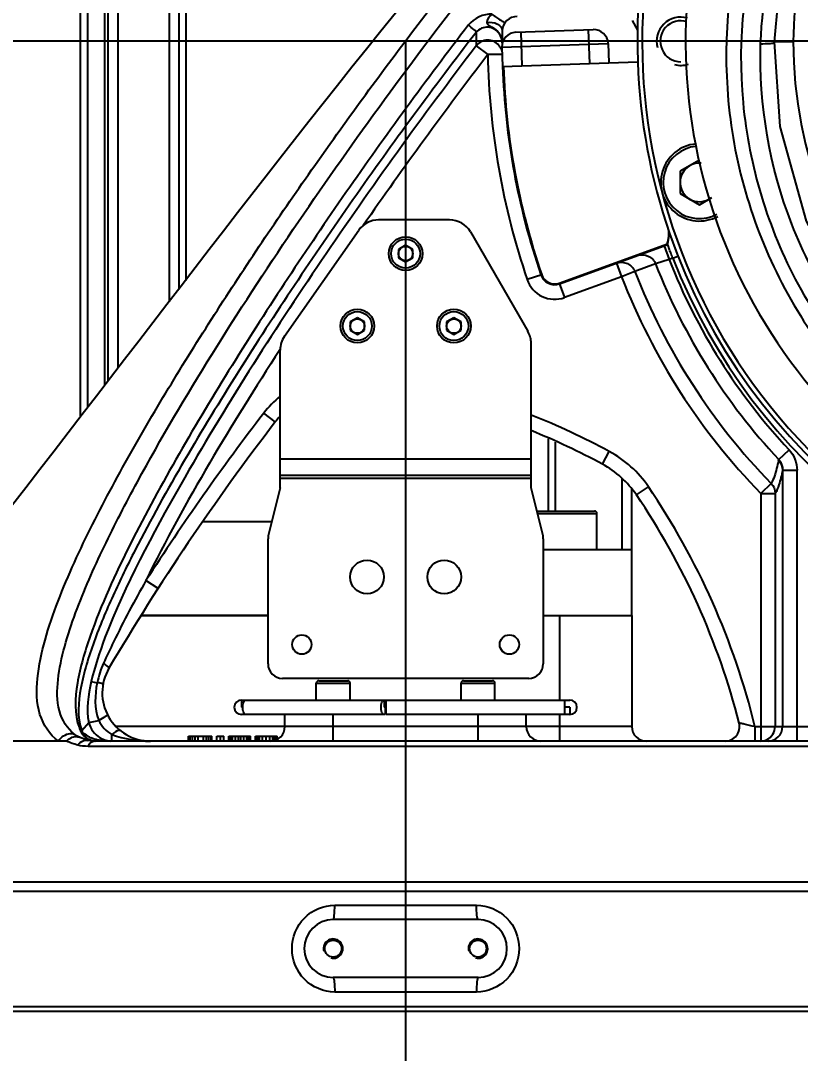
# Model space of a CAD drawing. Header units: millimetres. Extents: x 7426 to 8737, y 124 to 421.
# Drawn here: x 8491.97 to 8497.35, y 331.86 to 338.99 of the extents above; entities that cross this region are included whole.
import ezdxf

# ---------------------------------------------------------------- set-up
doc = ezdxf.new("R2010")
doc.units = ezdxf.units.MM
doc.linetypes.add('CENTER', pattern=[0.6, 0.375, -0.075, 0.075, -0.075])
for name, color, linetype in [('中心线', 7, 'Continuous'), ('外形图', 7, 'Continuous'), ('尺寸标注', 7, 'Continuous')]:
    doc.layers.add(name, color=color, linetype=linetype)
doc.styles.add('微软雅黑', font='msyh.ttc')
doc.dimstyles.new('尺寸标注_1_30比例', dxfattribs={"dimtxt": 2.1, "dimasz": 1.7, "dimexe": 0.5, "dimexo": 0.4, "dimgap": 0.5, "dimtad": 1, "dimdec": 1, "dimlfac": 30, "dimdsep": 46, "dimtxsty": '微软雅黑', "dimcen": 0.09, "dimadec": 0, "dimazin": 0, "dimtp": 0.01, "dimtm": 0.01, "dimtfac": 1, "dimtdec": 1, "dimtofl": 0, "dimtmove": 0, "dimatfit": 3, "dimfxl": 1, "dimtolj": 1, "dimarcsym": 0})

# ---------------------------------------------------------------- blocks, each defined once
blk = doc.blocks.new('*D1302')
at = {"layer": 'Defpoints', "color": 0}
for p in [(8500.291, 366.8456), (8435.7561, 338.8456), (8500.9407, 338.8456)]:
    blk.add_point(p, dxfattribs=at)
at = {"layer": '尺寸标注', "color": 0, "linetype": 'Continuous', "lineweight": -2}
for p, q in [((8499.891, 366.8456), (8435.2561, 366.8456)), ((8435.7561, 365.1456), (8435.7561, 340.5456)), ((8500.5407, 338.8456), (8435.2561, 338.8456))]:
    blk.add_line(p, q, dxfattribs=at)
at = {"layer": '尺寸标注', "color": 0}
for points in [[(8436.0394, 365.1456), (8435.4728, 365.1456), (8435.7561, 366.8456)], [(8435.4728, 340.5456), (8436.0394, 340.5456), (8435.7561, 338.8456)]]:
    blk.add_solid(points, dxfattribs=at)
at = {"layer": '尺寸标注', "color": 0, "insert": (8433.0856, 352.8456), "char_height": 2.1, "attachment_point": 2, "rotation": 90, "style": '微软雅黑'}
blk.add_mtext('\\A1;\\A1;840', dxfattribs=at)
blk = doc.blocks.new('*D1303')
at = {"layer": 'Defpoints', "color": 0}
for p in [(8435.7561, 338.8456), (8500.291, 338.8456), (8489.7818, 322.1789)]:
    blk.add_point(p, dxfattribs=at)
at = {"layer": '尺寸标注', "color": 0, "linetype": 'Continuous', "lineweight": -2}
for p, q in [((8499.891, 338.8456), (8435.2561, 338.8456)), ((8435.7561, 323.8789), (8435.7561, 337.1456)), ((8489.3818, 322.1789), (8435.2561, 322.1789))]:
    blk.add_line(p, q, dxfattribs=at)
at = {"layer": '尺寸标注', "color": 0}
for points in [[(8436.0394, 337.1456), (8435.4728, 337.1456), (8435.7561, 338.8456)], [(8435.4728, 323.8789), (8436.0394, 323.8789), (8435.7561, 322.1789)]]:
    blk.add_solid(points, dxfattribs=at)
at = {"layer": '尺寸标注', "color": 0, "insert": (8433.0843, 330.5122), "char_height": 2.1, "attachment_point": 2, "rotation": 90, "style": '微软雅黑'}
blk.add_mtext('\\A1;\\A1;500', dxfattribs=at)
blk = doc.blocks.new('*D1304')
at = {"layer": 'Defpoints', "color": 0}
for p in [(8500.291, 339.5177), (8494.6243, 322.9985), (8500.291, 311.0744)]:
    blk.add_point(p, dxfattribs=at)
at = {"layer": '外形图', "color": 0, "linetype": 'Continuous', "lineweight": -2}
for p, q in [((8500.291, 339.1177), (8500.291, 310.5744)), ((8494.6243, 322.5985), (8494.6243, 310.5744)), ((8496.3243, 311.0744), (8498.591, 311.0744))]:
    blk.add_line(p, q, dxfattribs=at)
at = {"layer": '外形图', "color": 0}
for points in [[(8496.3243, 311.3577), (8496.3243, 310.791), (8494.6243, 311.0744)], [(8498.591, 310.791), (8498.591, 311.3577), (8500.291, 311.0744)]]:
    blk.add_solid(points, dxfattribs=at)
at = {"layer": '外形图', "color": 0, "insert": (8497.4577, 313.7557), "char_height": 2.1, "attachment_point": 2, "style": '微软雅黑'}
blk.add_mtext('\\A1;\\A1;170', dxfattribs=at)
blk = doc.blocks.new('*D1309')
at = {"layer": 'Defpoints', "color": 0}
for p in [(8554.0577, 338.8456), (8494.6243, 318.1913), (8554.0577, 277.8046)]:
    blk.add_point(p, dxfattribs=at)
at = {"layer": '尺寸标注', "color": 0, "lineweight": -2}
for p, q in [((8554.0577, 338.4456), (8554.0577, 277.3046)), ((8494.6243, 317.7913), (8494.6243, 277.3046)), ((8496.3243, 277.8046), (8552.3577, 277.8046))]:
    blk.add_line(p, q, dxfattribs=at)
at = {"layer": '尺寸标注', "color": 0}
for points in [[(8496.3243, 278.088), (8496.3243, 277.5213), (8494.6243, 277.8046)], [(8552.3577, 277.5213), (8552.3577, 278.088), (8554.0577, 277.8046)]]:
    blk.add_solid(points, dxfattribs=at)
at = {"layer": '尺寸标注', "color": 0, "insert": (8524.341, 279.3953), "char_height": 2.1, "attachment_point": 5, "style": '微软雅黑'}
blk.add_mtext('\\A1;\\A1;1783', dxfattribs=at)
blk = doc.blocks.new('*D1312')
at = {"layer": 'Defpoints', "color": 0}
for p in [(8446.9497, 343.7077), (8494.6243, 305.4536), (8446.9497, 277.8046)]:
    blk.add_point(p, dxfattribs=at)
at = {"layer": '尺寸标注', "color": 0, "lineweight": -2}
for p, q in [((8446.9497, 343.3077), (8446.9497, 277.3046)), ((8494.6243, 305.0536), (8494.6243, 277.3046)), ((8492.9243, 277.8046), (8448.6497, 277.8046))]:
    blk.add_line(p, q, dxfattribs=at)
at = {"layer": '尺寸标注', "color": 0}
for points in [[(8448.6497, 278.088), (8448.6497, 277.5213), (8446.9497, 277.8046)], [(8492.9243, 277.5213), (8492.9243, 278.088), (8494.6243, 277.8046)]]:
    blk.add_solid(points, dxfattribs=at)
at = {"layer": '尺寸标注', "color": 0, "insert": (8470.787, 279.3953), "char_height": 2.1, "attachment_point": 5, "style": '微软雅黑'}
blk.add_mtext('\\A1;\\A1;1430', dxfattribs=at)

msp = doc.modelspace()

# ---------------------------------------------------------------- linework, layer by layer
at = {"layer": '中心线', "color": 7, "linetype": 'CENTER', "ltscale": 50}
msp.add_line((8494.6243, 322.6985), (8494.6263, 338.8518), dxfattribs=at)
at = {"layer": '外形图', "color": 0, "linetype": 'Continuous'}
for p, q in [((8492.5695, 336.5009), (8492.5695, 339.5422)), ((8492.6362, 339.5422), (8492.6362, 336.5868)), ((8492.9928, 337.0463), (8492.9928, 339.5422)), ((8493.0595, 337.1322), (8493.0595, 339.5422)), ((8492.3801, 336.259), (8492.3801, 339.3906)), ((8492.5481, 336.4733), (8492.5481, 339.3889)), ((8493.1069, 339.3889), (8493.1069, 337.1932)), ((8492.4291, 336.3213), (8492.4292, 339.1956)), ((8496.1889, 338.9888), (8496.225, 338.9215)), ((8495.3858, 338.9077), (8495.9188, 338.9264)), ((8495.4191, 338.9089), (8495.4273, 338.6757)), ((8495.8855, 338.9252), (8495.8937, 338.692)), ((8495.1125, 338.8142), (8495.1918, 338.7535)), ((8495.2894, 338.8043), (8496.0223, 338.8299)), ((8495.2894, 338.8043), (8495.294, 338.6711)), ((8496.0223, 338.8299), (8496.0269, 338.6967)), ((8497.1719, 338.8442), (8497.3005, 338.8438)), ((8495.2911, 338.7553), (8495.1918, 338.7535)), ((8495.294, 338.6711), (8496.2268, 338.7036)), ((8495.4273, 338.6757), (8495.8937, 338.692)), ((8496.6527, 338.0246), (8496.5193, 337.9476)), ((8496.5193, 337.9476), (8496.5193, 337.7937)), ((8496.5193, 337.7937), (8496.6527, 337.7167)), ((8496.6527, 337.7167), (8496.7383, 337.7662)), ((8494.9281, 337.6122), (8494.4378, 337.6122)), ((8493.7878, 336.8079), (8494.3012, 337.5412)), ((8495.0724, 337.5289), (8495.4687, 336.8426)), ((8496.4348, 337.4466), (8496.4475, 337.5169)), ((8494.6243, 337.4366), (8494.5743, 337.4078)), ((8494.6743, 337.4078), (8494.6243, 337.4366)), ((8495.6855, 337.1754), (8496.432, 337.4471)), ((8495.6875, 337.17), (8496.4339, 337.4417)), ((8494.5743, 337.4078), (8494.5743, 337.35)), ((8494.6743, 337.35), (8494.6743, 337.4078)), ((8496.4092, 337.4327), (8496.4434, 337.3387)), ((8494.5743, 337.35), (8494.6243, 337.3212)), ((8494.6243, 337.3212), (8494.6743, 337.35)), ((8496.0806, 337.3131), (8496.1148, 337.2191)), ((8496.3507, 337.3074), (8496.2076, 337.2553)), ((8496.4434, 337.3387), (8496.3507, 337.3074)), ((8496.4688, 337.348), (8496.4434, 337.3387)), ((8496.4688, 337.348), (8496.5046, 337.362)), ((8495.564, 337.2335), (8495.464, 337.1994)), ((8496.2076, 337.2553), (8496.1148, 337.2191)), ((8495.6855, 337.1754), (8495.7217, 337.076)), ((8496.1148, 337.2191), (8495.7217, 337.076)), ((8494.291, 336.9366), (8494.241, 336.9078)), ((8494.241, 336.9078), (8494.241, 336.85)), ((8494.341, 336.9078), (8494.291, 336.9366)), ((8494.341, 336.85), (8494.341, 336.9078)), ((8494.9577, 336.9366), (8494.9077, 336.9078)), ((8494.9077, 336.9078), (8494.9077, 336.85)), ((8495.0077, 336.9078), (8494.9577, 336.9366)), ((8495.0077, 336.85), (8495.0077, 336.9078)), ((8494.241, 336.85), (8494.291, 336.8212)), ((8494.291, 336.8212), (8494.341, 336.85)), ((8494.9077, 336.85), (8494.9577, 336.8212)), ((8494.9577, 336.8212), (8495.0077, 336.85)), ((8495.491, 335.7622), (8495.491, 336.7593)), ((8493.7582, 336.7182), (8493.7553, 336.7138)), ((8493.7577, 335.7622), (8493.7577, 336.7123)), ((8493.7245, 336.2161), (8493.6452, 336.277)), ((8495.6099, 335.6006), (8495.6099, 336.0991)), ((8495.6589, 335.6006), (8495.6589, 336.0763)), ((8495.9828, 335.9249), (8496.0303, 336.0129)), ((8497.2004, 335.9576), (8497.2718, 336.0244)), ((8493.7577, 335.9622), (8495.491, 335.9622)), ((8497.2272, 335.8828), (8497.327, 335.8828)), ((8497.2272, 335.8828), (8497.2272, 334.1122)), ((8497.327, 334.0122), (8497.327, 335.8828)), ((8495.491, 335.8456), (8493.7577, 335.8456)), ((8493.7577, 335.8289), (8495.491, 335.8289)), ((8496.1195, 335.3339), (8496.1195, 335.8243)), ((8493.7577, 335.7622), (8493.6793, 335.4488)), ((8495.5693, 335.4488), (8495.491, 335.7622)), ((8496.1862, 334.8789), (8496.1862, 335.7521)), ((8496.2177, 335.7129), (8496.3004, 335.7691)), ((8497.1475, 335.7924), (8497.0761, 335.723)), ((8497.0761, 335.723), (8497.1759, 335.723)), ((8497.0761, 335.723), (8497.0761, 334.0122)), ((8497.1759, 335.723), (8497.1759, 334.1122)), ((8495.5314, 335.6006), (8495.9283, 335.6006)), ((8495.5356, 335.5839), (8495.945, 335.5839)), ((8495.945, 335.3339), (8495.945, 335.5839)), ((8493.2245, 335.5289), (8493.6993, 335.5289)), ((8493.6743, 334.5456), (8493.6743, 335.4084)), ((8495.5743, 335.4084), (8495.5743, 334.5456)), ((8496.1862, 335.3339), (8495.5743, 335.3339)), ((8492.9152, 335.0667), (8492.8311, 335.1208)), ((8493.6743, 334.8789), (8492.7963, 334.8789)), ((8492.7963, 334.8789), (8493.6743, 334.8789)), ((8495.5743, 334.8789), (8495.595, 334.8789)), ((8495.5743, 334.8789), (8496.1862, 334.8789)), ((8495.6862, 334.8789), (8495.6862, 334.2956)), ((8496.1862, 334.8789), (8496.1862, 334.1122)), ((8495.4743, 334.4456), (8493.7743, 334.4456)), ((8492.4538, 334.4239), (8492.4943, 334.4148)), ((8494.0077, 334.4122), (8494.241, 334.4122)), ((8494.0077, 334.2956), (8494.0077, 334.4122)), ((8494.0243, 334.4289), (8494.2243, 334.4289)), ((8494.241, 334.2956), (8494.241, 334.4122)), ((8495.0077, 334.4122), (8495.241, 334.4122)), ((8495.0077, 334.2956), (8495.0077, 334.4122)), ((8495.0243, 334.4289), (8495.2243, 334.4289)), ((8495.241, 334.2956), (8495.241, 334.4122)), ((8493.491, 334.2956), (8493.491, 334.2456)), ((8493.491, 334.2956), (8495.7577, 334.2956)), ((8493.5001, 334.2456), (8493.491, 334.2456)), ((8494.4759, 334.2956), (8494.4759, 334.2456)), ((8494.491, 334.2456), (8494.4759, 334.2456)), ((8494.4829, 334.2456), (8494.4829, 334.1956)), ((8494.491, 334.1956), (8494.491, 334.2956)), ((8495.7243, 334.1956), (8495.7243, 334.2956)), ((8495.7577, 334.2456), (8495.7243, 334.2456)), ((8495.7577, 334.2456), (8495.7577, 334.1956)), ((8494.4829, 334.1956), (8493.491, 334.1956)), ((8493.5077, 334.2077), (8493.5077, 334.1956)), ((8493.791, 334.1122), (8493.791, 334.1956)), ((8494.1243, 334.0122), (8494.1243, 334.1956)), ((8495.7577, 334.1956), (8494.491, 334.1956)), ((8495.1243, 334.0122), (8495.1243, 334.1956)), ((8495.4577, 334.1122), (8495.4577, 334.1956)), ((8495.6862, 334.1956), (8495.6862, 334.0122)), ((8492.3879, 334.0853), (8492.4372, 334.14)), ((8492.4372, 334.14), (8492.5056, 334.1555)), ((8496.1862, 334.1122), (8492.6247, 334.1122)), ((8497.0368, 334.1122), (8498.515, 334.1122)), ((8497.0368, 334.1122), (8497.0368, 334.0122)), ((8492.3525, 334.0495), (8492.3392, 334.0587)), ((8492.3525, 334.0495), (8492.3525, 334.0495)), ((8492.3815, 334.034), (8492.372, 334.0384)), ((8492.3947, 334.0686), (8492.3962, 334.0653)), ((8492.4198, 334.0527), (8492.4091, 334.0601)), ((8492.5966, 334.0122), (8492.5966, 334.0579)), ((8493.1243, 334.0122), (8493.1243, 334.0456)), ((8493.1243, 334.0456), (8493.2868, 334.0456)), ((8493.1285, 334.0122), (8493.1285, 334.0456)), ((8493.1368, 334.0122), (8493.1368, 334.0456)), ((8493.1535, 334.0122), (8493.1535, 334.0456)), ((8493.1702, 334.0122), (8493.1702, 334.0456)), ((8493.191, 334.0122), (8493.191, 334.0456)), ((8493.2285, 334.0122), (8493.2285, 334.0456)), ((8493.2493, 334.0122), (8493.2493, 334.0456)), ((8493.266, 334.0122), (8493.266, 334.0456)), ((8493.2827, 334.0122), (8493.2827, 334.0456)), ((8493.2868, 334.0122), (8493.2868, 334.0456)), ((8493.3202, 334.0122), (8493.3202, 334.0456)), ((8493.3202, 334.0456), (8493.3702, 334.0456)), ((8493.3452, 334.0122), (8493.3452, 334.0456)), ((8493.3702, 334.0122), (8493.3702, 334.0456)), ((8493.4035, 334.0122), (8493.4035, 334.0456)), ((8493.4035, 334.0456), (8493.5535, 334.0456)), ((8493.4118, 334.0122), (8493.4118, 334.0456)), ((8493.416, 334.0122), (8493.416, 334.0456)), ((8493.4285, 334.0122), (8493.4285, 334.0456)), ((8493.4493, 334.0122), (8493.4493, 334.0456)), ((8493.4702, 334.0122), (8493.4702, 334.0456)), ((8493.4868, 334.0122), (8493.4868, 334.0456)), ((8493.5077, 334.0122), (8493.5077, 334.0456)), ((8493.5285, 334.0122), (8493.5285, 334.0456)), ((8493.541, 334.0122), (8493.541, 334.0456)), ((8493.5493, 334.0122), (8493.5493, 334.0456)), ((8493.5535, 334.0122), (8493.5535, 334.0456)), ((8493.5868, 334.0122), (8493.5868, 334.0456)), ((8493.5868, 334.0456), (8493.7368, 334.0456)), ((8493.591, 334.0122), (8493.591, 334.0456)), ((8493.5952, 334.0122), (8493.5952, 334.0456)), ((8493.6035, 334.0122), (8493.6035, 334.0456)), ((8493.616, 334.0122), (8493.616, 334.0456)), ((8493.6368, 334.0122), (8493.6368, 334.0456)), ((8493.6618, 334.0122), (8493.6618, 334.0456)), ((8493.6868, 334.0122), (8493.6868, 334.0456)), ((8493.7077, 334.0122), (8493.7077, 334.0456)), ((8493.7202, 334.018), (8493.7202, 334.0456)), ((8493.7285, 334.0197), (8493.7285, 334.0456)), ((8493.7327, 334.0221), (8493.7327, 334.0456)), ((8493.7368, 334.0249), (8493.7368, 334.0456)), ((8492.2824, 334.0123), (8492.2269, 334.0123)), ((8498.3737, 333.9757), (8492.4315, 333.9757)), ((8498.515, 334.0122), (8492.4734, 334.0122)), ((8489.8137, 333.0399), (8498.9104, 333.0399)), ((8489.791, 332.9764), (8499.4577, 332.9764)), ((8494.1345, 332.8789), (8495.1142, 332.8789)), ((8495.1243, 332.7789), (8494.1243, 332.7789)), ((8495.1243, 332.3789), (8494.1243, 332.3789)), ((8495.1142, 332.2789), (8494.1345, 332.2789)), ((8489.2247, 332.1789), (8499.4577, 332.1789)), ((8499.4577, 332.1456), (8489.791, 332.1456))]:
    msp.add_line(p, q, dxfattribs=at)
for points in [[(8497.1724, 338.8426), (8497.1957, 339.119), (8497.2682, 339.4911)], [(8500.6485, 335.6704), (8499.9687, 335.6681), (8499.3057, 335.811), (8498.6908, 336.0916), (8498.1516, 336.4967), (8497.7124, 337.0081), (8497.3934, 337.604), (8497.2111, 338.2578), (8497.1723, 338.8426)], [(8492.372, 334.0384), (8492.3603, 334.0447), (8492.3525, 334.0495)], [(8492.4299, 334.0174), (8492.4137, 334.0221), (8492.3815, 334.034)], [(8492.4734, 334.0122), (8492.4619, 334.0125), (8492.4356, 334.016), (8492.4299, 334.0174)]]:
    msp.add_lwpolyline(points, dxfattribs=at)
for centre, radius in [((8494.6243, 337.3789), 0.1167), ((8494.6243, 337.3789), 0.1), ((8494.6243, 337.3789), 0.05), ((8494.291, 336.8789), 0.1167), ((8494.291, 336.8789), 0.1), ((8494.9577, 336.8789), 0.1167), ((8494.9577, 336.8789), 0.1), ((8494.291, 336.8789), 0.05), ((8494.9577, 336.8789), 0.05), ((8494.3577, 335.1456), 0.1167), ((8494.891, 335.1456), 0.1167), ((8493.9077, 334.6789), 0.0667), ((8495.341, 334.6789), 0.0667), ((8494.1243, 332.5789), 0.0583), ((8495.1243, 332.5789), 0.0583)]:
    msp.add_circle(centre, radius, dxfattribs=at)
at = {"layer": '外形图', "color": 0}
msp.add_arc((8500.291, 338.8456), 53.7667, 295, 170, dxfattribs=at)
at = {"layer": '外形图', "color": 0, "linetype": 'Continuous'}
for centre, radius, start, end in [((8500.291, 338.8456), 4.0667, 140.36412, 181.99887), ((8500.291, 338.8456), 4.0333, 141.14922, 38.85901), ((8500.291, 338.8456), 3.7338, 153.46491, 26.53071), ((8500.2095, 338.8088), 2.9092, 161.6638, 179.3106), ((8495.3915, 338.9166), 0.1, 88, 179.16938), ((8496.5243, 338.8456), 0.1667, 74.04397, 195), ((8496.5243, 338.8456), 0.1417, 72.42568, 270), ((8495.1777, 338.8325), 0.1134, 22.63591, 37.10935), ((8495.3893, 338.8078), 0.1, 92, 182), ((8500.291, 338.8456), 5, 179.16938, 180.22264), ((8495.9223, 338.8264), 0.1, 2, 92), ((8495.1918, 338.753), 0.1002, 40.03899, 142.32816), ((8495.1919, 338.7532), 0.1, 26.72878, 39.96725), ((8495.1935, 338.7541), 0.0982, 24.2329, 26.69143), ((8500.291, 338.8456), 2.9906, 180.03285, 265.52507), ((8520.3475, 319.5102), 31.6719, 142.58512, 145.22887), ((8500.291, 338.8456), 5.1, 181.03401, 198.83062), ((8500.291, 338.8456), 5, 182, 198.83062), ((8500.291, 338.8456), 4.9943, 182, 198.83062), ((8500.291, 338.8456), 4.0667, 182, 199.06949), ((8496.5243, 338.8456), 0.1667, 255, 288.48893), ((8496.6527, 337.8707), 0.2667, 95.50148, 298.28167), ((8496.6527, 337.8707), 0.25, 95.52373, 299.0166), ((8496.6527, 337.8707), 0.1333, 84.91576, 300), ((8494.4378, 337.4456), 0.1667, 90, 145), ((8494.9281, 337.4456), 0.1667, 30, 90), ((8500.291, 338.8456), 4.0667, 199.06911, 265.93074), ((8494.4987, 337.7468), 1.9564, 351.18638, 351.68677), ((8500.291, 338.8456), 4.2299, 201.32406, 223.05843), ((8500.291, 338.8456), 4.1321, 201.38672, 223.05843), ((8500.291, 338.8456), 4.1052, 201.39584, 263.60416), ((8495.6533, 337.264), 0.1, 198.83062, 290), ((8495.6533, 337.264), 0.0943, 198.83062, 290), ((8500.291, 338.8456), 4.3822, 201.27853, 224.16523), ((8495.6533, 337.264), 0.2, 198.83062, 290), ((8500.291, 338.8456), 4.4817, 201.27853, 224.16523), ((8493.9243, 336.7123), 0.1667, 145, 180), ((8495.3243, 336.7593), 0.1667, 0, 30), ((8494.2529, 335.8096), 0.7667, 130.24569, 142.43421), ((8506.9354, 326.0549), 16.7667, 142.43421, 147.26797), ((8494.2529, 335.8096), 0.6667, 138.29656, 142.43421), ((8493.6088, 331.5244), 5.1, 61.65377, 68.34062), ((8506.9354, 326.0549), 16.6667, 142.43421, 149.4963), ((8493.6088, 331.5244), 5, 61.65377, 67.87832), ((8495.6663, 335.3381), 0.7667, 34.20302, 61.65377), ((8495.4866, 336.3131), 1.7502, 348.01436, 348.28106), ((8495.6663, 335.3381), 0.6667, 34.20302, 61.65377), ((8492.0824, 332.9023), 5.1, 13.7241, 34.20302), ((8492.0824, 332.9023), 5, 14.29594, 34.20302), ((8495.9283, 335.5839), 0.0167, 0, 90), ((8493.841, 335.4084), 0.1667, 165.96376, 180), ((8495.4077, 335.4084), 0.1667, 0, 14.03624), ((8497.2799, 332.4179), 5.1988, 153.98665, 155.78664), ((8492.8626, 334.3456), 0.3333, 149.4963, 270), ((8493.7743, 334.5456), 0.1, 180, 270), ((8495.4743, 334.5456), 0.1, 270, 0), ((8494.0243, 334.4122), 0.0167, 90, 180), ((8494.2243, 334.4122), 0.0167, 0, 90), ((8495.0243, 334.4122), 0.0167, 90, 180), ((8495.2243, 334.4122), 0.0167, 0, 90), ((8493.491, 334.2456), 0.05, 90, 270), ((8495.7577, 334.2456), 0.05, 270, 90), ((8492.6525, 334.2124), 0.3016, 201.32399, 205.30704), ((8492.6333, 334.1751), 0.2613, 200.1147, 204.06139), ((8493.691, 334.1122), 0.1, 270, 0), ((8495.5577, 334.1122), 0.1, 180, 270), ((8496.2862, 334.1122), 0.1, 180, 270), ((8496.8307, 334.1122), 0.1, 270, 14.29594), ((8497.1272, 334.1122), 0.0999, 270.03931, 0.03926), ((8492.5668, 334.2042), 0.2266, 232.02946, 236.38077), ((8492.5328, 334.2119), 0.1951, 241.9989, 245.69418), ((8492.4906, 334.1366), 0.124, 252.42278, 254.32459), ((8492.492, 334.1415), 0.1291, 254.31062, 255.55201), ((8492.5969, 334.1756), 0.1635, 239.51014, 247.68235), ((8492.5977, 334.1778), 0.1658, 247.72826, 255.12607), ((8494.1243, 332.5789), 0.2, 90, 270), ((8495.1243, 332.5789), 0.2, 270, 90), ((8494.1243, 332.5789), 0.0667, 255, 195), ((8495.1243, 332.5789), 0.0667, 255, 195)]:
    msp.add_arc(centre, radius, start, end, dxfattribs=at)
for points in [[(8490.6116, 334.0122), (8492.7705, 336.6432), (8494.6841, 339.4977), (8497.0967, 341.8982)], [(8497.0755, 338.8285), (8497.0879, 339.1483), (8497.1512, 339.4698), (8497.2597, 339.7709)], [(8495.2214, 339.0324), (8495.1619, 339.0356), (8495.0951, 339.0052), (8495.0587, 338.958)], [(8495.2214, 339.0324), (8495.2035, 339.0186), (8495.1828, 338.997), (8495.1859, 338.9746)], [(8495.2681, 338.9029), (8495.2751, 338.8933), (8495.2808, 338.8826), (8495.2846, 338.8713)], [(8495.291, 338.8337), (8495.291, 338.8481), (8495.288, 338.8628), (8495.2824, 338.8762)], [(8495.283, 338.7944), (8495.288, 338.7834), (8495.291, 338.7712), (8495.2917, 338.7591)], [(8496.437, 337.5474), (8496.4427, 337.5305), (8496.4404, 337.5116), (8496.4384, 337.4938)], [(8496.4384, 337.4938), (8496.4373, 337.4839), (8496.436, 337.4739), (8496.4345, 337.464)], [(8493.7553, 336.7138), (8493.4227, 336.1978), (8493.1004, 335.6725), (8492.8311, 335.1208)], [(8497.2718, 336.0244), (8497.3064, 335.9873), (8497.327, 335.9334), (8497.327, 335.8828)], [(8497.1987, 335.9496), (8497.2158, 335.9325), (8497.2268, 335.907), (8497.2272, 335.8828)], [(8497.2004, 335.9576), (8497.2179, 335.9377), (8497.2275, 335.9093), (8497.2272, 335.8828)], [(8493.0711, 335.7839), (8492.8765, 335.4423), (8492.6879, 335.0943), (8492.5485, 334.7267)], [(8497.1475, 335.7924), (8497.165, 335.7745), (8497.1758, 335.748), (8497.1759, 335.723)], [(8492.8311, 335.1208), (8492.7529, 334.9819), (8492.6775, 334.8413), (8492.6077, 334.698)], [(8492.5485, 334.7267), (8492.511, 334.6278), (8492.4771, 334.5271), (8492.4538, 334.4239)], [(8492.5384, 334.5501), (8492.519, 334.5068), (8492.5039, 334.4613), (8492.4943, 334.4148)], [(8492.4538, 334.4239), (8492.433, 334.3314), (8492.4162, 334.2324), (8492.4372, 334.14)], [(8492.4943, 334.4148), (8492.4766, 334.3301), (8492.4747, 334.2363), (8492.5056, 334.1555)], [(8492.3879, 334.0853), (8492.3847, 334.0924), (8492.3777, 334.0995), (8492.3699, 334.1005)], [(8492.4372, 334.14), (8492.4468, 334.0976), (8492.4766, 334.0568), (8492.514, 334.0348)], [(8492.5056, 334.1555), (8492.5224, 334.1143), (8492.5579, 334.0798), (8492.5966, 334.0579)], [(8497.1203, 334.0225), (8497.1518, 334.0381), (8497.1759, 334.077), (8497.1759, 334.1122)], [(8492.2824, 334.0123), (8492.2995, 334.0308), (8492.326, 334.046), (8492.3512, 334.044)], [(8492.3512, 334.044), (8492.3584, 334.0435), (8492.3656, 334.0416), (8492.372, 334.0384)], [(8492.3947, 334.0686), (8492.3914, 334.0747), (8492.3854, 334.0808), (8492.3785, 334.0816)], [(8492.3799, 334.0835), (8492.3843, 334.0741), (8492.3898, 334.0652), (8492.396, 334.0569)], [(8492.396, 334.0569), (8492.405, 334.0452), (8492.4157, 334.0346), (8492.4274, 334.0255)], [(8492.4412, 334.0396), (8492.4338, 334.0436), (8492.4267, 334.048), (8492.4198, 334.0527)], [(8492.4744, 334.0258), (8492.4669, 334.0281), (8492.4596, 334.0309), (8492.4525, 334.0341)], [(8492.4598, 334.0165), (8492.4687, 334.0142), (8492.4779, 334.0128), (8492.4871, 334.0124)], [(8492.4987, 334.0195), (8492.4905, 334.0212), (8492.4824, 334.0232), (8492.4744, 334.0258)], [(8492.5241, 334.0155), (8492.5156, 334.0165), (8492.5071, 334.0178), (8492.4987, 334.0195)], [(8492.5932, 334.0122), (8492.5702, 334.0123), (8492.547, 334.0128), (8492.5241, 334.0155)], [(8492.5551, 334.0176), (8492.5662, 334.0146), (8492.5777, 334.0128), (8492.5892, 334.0123)], [(8492.5966, 334.0579), (8492.6804, 334.0252), (8492.7727, 334.0122), (8492.8626, 334.0122)], [(8497.0761, 334.0122), (8497.0912, 334.0122), (8497.1067, 334.0158), (8497.1203, 334.0225)], [(8492.3606, 333.9842), (8492.3338, 333.9913), (8492.3073, 334.0002), (8492.2824, 334.0123)], [(8492.4315, 333.9757), (8492.4077, 333.9757), (8492.3836, 333.9782), (8492.3606, 333.9842)], [(8492.4315, 333.9757), (8492.4372, 333.9883), (8492.4456, 334.0012), (8492.4577, 334.0079)]]:
    msp.add_open_spline(points, degree=3, dxfattribs=at)
for points, knots in [([(8492.2269, 334.0123), (8492.1666, 334.0564), (8492.0741, 334.2002), (8492.0737, 334.4541), (8492.1302, 334.7156), (8492.2546, 335.0737), (8492.4591, 335.5146), (8492.7398, 336.0338), (8493.0436, 336.5468), (8493.4706, 337.2238), (8494.0348, 338.0549), (8494.7507, 339.0284), (8495.7583, 340.2917), (8496.5824, 341.1849), (8497.1591, 341.7522)], [0, 0, 0, 0, 0.023728, 0.050026, 0.078701, 0.108621, 0.170169, 0.232812, 0.295986, 0.359468, 0.486965, 0.614894, 0.743094, 1, 1, 1, 1]), ([(8492.3392, 334.0587), (8492.2874, 334.0967), (8492.2123, 334.2256), (8492.2185, 334.4439), (8492.2666, 334.67), (8492.37, 334.9785), (8492.5385, 335.3586), (8492.849, 335.958), (8493.2834, 336.6911), (8493.8441, 337.5517), (8494.4367, 338.3956), (8495.2662, 339.4968), (8495.9341, 340.289), (8496.4017, 340.7968)], [0, 0, 0, 0, 0.023879, 0.050687, 0.079667, 0.109726, 0.171346, 0.23396, 0.360461, 0.487782, 0.61552, 0.743517, 1, 1, 1, 1]), ([(8496.9955, 339.7742), (8496.8606, 339.3456), (8496.761, 338.4218), (8497.163, 337.091), (8498.0555, 336.0139), (8499.3003, 335.3653), (8500.7008, 335.2465), (8502.0391, 335.6757), (8503.1071, 336.5832), (8503.5305, 337.4211), (8503.6513, 337.8591)], [0, 0, 0, 0, 0.123639, 0.247836, 0.372818, 0.498312, 0.623984, 0.749595, 0.875006, 1, 1, 1, 1]), ([(8497.0925, 339.7228), (8496.961, 339.3074), (8496.8652, 338.4112), (8497.2571, 337.1211), (8498.126, 336.0787), (8499.3355, 335.4532), (8500.6945, 335.3407), (8501.9926, 335.7576), (8503.0295, 336.6372), (8503.4412, 337.4496), (8503.5585, 337.8745)], [0, 0, 0, 0, 0.123568, 0.247726, 0.372705, 0.49822, 0.623923, 0.749567, 0.875003, 1, 1, 1, 1]), ([(8495.2214, 339.0324), (8495.2315, 339.0248), (8495.2508, 339.0111), (8495.2789, 338.9905), (8495.2954, 338.9836), (8495.3087, 338.9727), (8495.3104, 338.9751)], [0, 0, 0, 0, 0.357953, 0.68535, 0.914502, 1, 1, 1, 1]), ([(8495.0587, 338.958), (8494.7672, 338.5791), (8494.3445, 338), (8493.8087, 337.2096), (8493.423, 336.6089), (8493.0563, 335.9992), (8492.7189, 335.3816), (8492.4748, 334.8515), (8492.3481, 334.4267), (8492.334, 334.1989), (8492.3716, 334.1027)], [0, 0, 0, 0, 0.255034, 0.382307, 0.509309, 0.635869, 0.761592, 0.885229, 0.944906, 1, 1, 1, 1]), ([(8495.1117, 338.9073), (8495.1117, 338.9149), (8495.0864, 338.9307), (8495.0719, 338.9473), (8495.0587, 338.958)], [0, 0, 0, 0, 0.308536, 1, 1, 1, 1]), ([(8495.2682, 338.9009), (8495.2512, 338.9234), (8495.195, 338.959), (8495.1302, 338.9312), (8495.1117, 338.9073)], [0, 0, 0, 0, 0.482382, 1, 1, 1, 1]), ([(8495.1859, 338.9746), (8495.2101, 338.979), (8495.2563, 338.9765), (8495.2918, 338.9369), (8495.2915, 338.918)], [0, 0, 0, 0, 0.566022, 1, 1, 1, 1]), ([(8495.1859, 338.9746), (8495.1881, 338.9587), (8495.2288, 338.9406), (8495.2561, 338.9193), (8495.2681, 338.9029)], [0, 0, 0, 0, 0.442498, 1, 1, 1, 1]), ([(8495.1117, 338.9073), (8494.8191, 338.5286), (8494.3942, 337.9502), (8493.8545, 337.1616), (8493.4652, 336.5625), (8493.0947, 335.9554), (8492.8072, 335.4401), (8492.602, 335.0209), (8492.4687, 334.7042), (8492.3742, 334.3981), (8492.3541, 334.1774), (8492.3879, 334.0853)], [0, 0, 0, 0, 0.256073, 0.383845, 0.511327, 0.638331, 0.764418, 0.826787, 0.888205, 0.947491, 1, 1, 1, 1]), ([(8495.1117, 338.9073), (8495.1117, 338.8989), (8495.1116, 338.8679), (8495.1119, 338.8368), (8495.1125, 338.8142)], [0, 0, 0, 0, 0.271372, 1, 1, 1, 1]), ([(8495.1125, 338.8142), (8494.7421, 338.3305), (8494.0306, 337.3406), (8493.3727, 336.3133), (8493.0711, 335.7839)], [0, 0, 0, 0, 0.500027, 1, 1, 1, 1]), ([(8503.5419, 338.8313), (8503.5516, 338.4077), (8503.3965, 337.5447), (8502.6777, 336.4494), (8501.5869, 335.7143), (8500.296, 335.4565), (8499.0063, 335.7155), (8497.9205, 336.4523), (8497.211, 337.5475), (8497.0631, 338.4073), (8497.0755, 338.8285)], [0, 0, 0, 0, 0.124465, 0.249612, 0.375169, 0.500852, 0.62644, 0.751648, 0.876203, 1, 1, 1, 1]), ([(8497.0755, 338.8285), (8497.0983, 338.8278), (8497.1229, 338.8308), (8497.1718, 338.8324), (8497.1724, 338.8425)], [0, 0, 0, 0, 0.691441, 1, 1, 1, 1]), ([(8496.4688, 337.348), (8496.4638, 337.3597), (8496.4563, 337.3812), (8496.4421, 337.4118), (8496.4422, 337.4279), (8496.4315, 337.4408), (8496.4339, 337.4417)], [0, 0, 0, 0, 0.382679, 0.707048, 0.923867, 1, 1, 1, 1]), ([(8496.4339, 337.4417), (8496.4344, 337.4419), (8496.4323, 337.4444), (8496.4325, 337.4457), (8496.432, 337.4471)], [0, 0, 0, 0, 0.253673, 1, 1, 1, 1]), ([(8496.2254, 337.3658), (8496.2486, 337.3742), (8496.3044, 337.372), (8496.3416, 337.3308), (8496.3507, 337.3074)], [0, 0, 0, 0, 0.496036, 1, 1, 1, 1]), ([(8496.0806, 337.3131), (8496.1041, 337.3217), (8496.1604, 337.32), (8496.1985, 337.2787), (8496.2076, 337.2553)], [0, 0, 0, 0, 0.499302, 1, 1, 1, 1]), ([(8497.1987, 335.9496), (8497.1948, 335.9313), (8497.1819, 335.878), (8497.1681, 335.8225), (8497.1475, 335.7924)], [0, 0, 0, 0, 0.339018, 1, 1, 1, 1]), ([(8497.2272, 335.8828), (8497.2201, 335.8488), (8497.2071, 335.7946), (8497.188, 335.7407), (8497.1759, 335.723)], [0, 0, 0, 0, 0.617501, 1, 1, 1, 1]), ([(8492.5754, 334.5148), (8492.578, 334.519), (8492.5581, 334.5344), (8492.5485, 334.5431), (8492.5384, 334.5501)], [0, 0, 0, 0, 0.288874, 1, 1, 1, 1]), ([(8492.5353, 334.4087), (8492.5346, 334.4051), (8492.5138, 334.4157), (8492.5043, 334.413), (8492.4943, 334.4148)], [0, 0, 0, 0, 0.265252, 1, 1, 1, 1]), ([(8493.5001, 334.2456), (8493.5001, 334.2575), (8493.5012, 334.2752), (8493.5142, 334.2956), (8493.5212, 334.2956)], [0, 0, 0, 0, 0.631726, 1, 1, 1, 1]), ([(8493.5212, 334.1956), (8493.5142, 334.1956), (8493.5012, 334.2159), (8493.5001, 334.2336), (8493.5001, 334.2456)], [0, 0, 0, 0, 0.368263, 1, 1, 1, 1]), ([(8494.4548, 334.2456), (8494.4548, 334.2575), (8494.4559, 334.2752), (8494.4689, 334.2956), (8494.4759, 334.2956)], [0, 0, 0, 0, 0.631726, 1, 1, 1, 1]), ([(8494.4759, 334.1956), (8494.4689, 334.1956), (8494.4559, 334.2159), (8494.4548, 334.2336), (8494.4548, 334.2456)], [0, 0, 0, 0, 0.368263, 1, 1, 1, 1]), ([(8492.5656, 334.1943), (8492.5665, 334.1926), (8492.5582, 334.1873), (8492.5425, 334.1749), (8492.5207, 334.1636), (8492.5056, 334.1555)], [0, 0, 0, 0, 0.078001, 0.284016, 1, 1, 1, 1]), ([(8492.658, 334.0825), (8492.6551, 334.0847), (8492.6308, 334.0895), (8492.6109, 334.0708), (8492.5966, 334.0579)], [0, 0, 0, 0, 0.159551, 1, 1, 1, 1]), ([(8497.0368, 334.1122), (8497.0118, 334.1176), (8496.9776, 334.1232), (8496.9428, 334.1351), (8496.9301, 334.135), (8496.9276, 334.1369)], [0, 0, 0, 0, 0.685884, 0.91484, 1, 1, 1, 1]), ([(8492.2269, 334.0123), (8492.0028, 334.0122), (8491.6863, 334.0122), (8491.2925, 334.012), (8491.0606, 334.0124), (8490.8773, 334.0108), (8490.742, 334.0146), (8490.6622, 334.0104), (8490.6211, 334.0179), (8490.6119, 334.0125)], [0, 0, 0, 0, 0.416254, 0.587781, 0.731843, 0.846402, 0.929548, 0.980262, 1, 1, 1, 1]), ([(8492.2269, 334.0123), (8492.2343, 334.0229), (8492.2607, 334.0543), (8492.3149, 334.0744), (8492.3397, 334.0584)], [0, 0, 0, 0, 0.304862, 1, 1, 1, 1]), ([(8492.3606, 333.9842), (8492.3652, 333.9905), (8492.3822, 334.0102), (8492.4119, 334.0222), (8492.4299, 334.0173)], [0, 0, 0, 0, 0.293741, 1, 1, 1, 1]), ([(8492.4091, 334.0601), (8492.4065, 334.0619), (8492.4019, 334.065), (8492.397, 334.0677), (8492.3947, 334.0686)], [0, 0, 0, 0, 0.566874, 1, 1, 1, 1]), ([(8492.3962, 334.0653), (8492.3971, 334.0631), (8492.4029, 334.0523), (8492.4111, 334.0428), (8492.4187, 334.0364)], [0, 0, 0, 0, 0.190581, 1, 1, 1, 1]), ([(8492.4187, 334.0364), (8492.4199, 334.0354), (8492.4222, 334.0336), (8492.4246, 334.032), (8492.4257, 334.0313)], [0, 0, 0, 0, 0.544788, 1, 1, 1, 1]), ([(8492.4257, 334.0313), (8492.4284, 334.0296), (8492.4371, 334.0243), (8492.4465, 334.0205), (8492.4531, 334.0184)], [0, 0, 0, 0, 0.31746, 1, 1, 1, 1]), ([(8492.4577, 334.0079), (8492.4602, 334.0093), (8492.4653, 334.0114), (8492.4708, 334.0122), (8492.4735, 334.0122)], [0, 0, 0, 0, 0.512488, 1, 1, 1, 1]), ([(8494.1345, 332.2789), (8494.0589, 332.2789), (8493.9014, 332.3457), (8493.81, 332.5789), (8493.9014, 332.812), (8494.0589, 332.8789), (8494.1345, 332.8789)], [0, 0, 0, 0, 0.249246, 0.499969, 0.75069, 1, 1, 1, 1]), ([(8494.1243, 332.7789), (8494.1272, 332.7789), (8494.1291, 332.7933), (8494.1343, 332.8211), (8494.1345, 332.8553), (8494.1345, 332.8789)], [0, 0, 0, 0, 0.084385, 0.300948, 1, 1, 1, 1]), ([(8495.1243, 332.7789), (8495.1215, 332.7789), (8495.1196, 332.7933), (8495.1144, 332.8211), (8495.1142, 332.8553), (8495.1142, 332.8789)], [0, 0, 0, 0, 0.084385, 0.300948, 1, 1, 1, 1]), ([(8495.1142, 332.8789), (8495.1897, 332.8789), (8495.3472, 332.8121), (8495.4386, 332.5789), (8495.3473, 332.3457), (8495.1897, 332.2789), (8495.1142, 332.2789)], [0, 0, 0, 0, 0.249246, 0.499969, 0.75069, 1, 1, 1, 1]), ([(8494.1243, 332.3789), (8494.1272, 332.3789), (8494.1291, 332.3645), (8494.1343, 332.3367), (8494.1345, 332.3025), (8494.1345, 332.2789)], [0, 0, 0, 0, 0.084385, 0.300948, 1, 1, 1, 1]), ([(8495.1243, 332.3789), (8495.1215, 332.3789), (8495.1196, 332.3645), (8495.1144, 332.3367), (8495.1142, 332.3025), (8495.1142, 332.2789)], [0, 0, 0, 0, 0.084385, 0.300948, 1, 1, 1, 1])]:
    msp.add_open_spline(points, degree=3, knots=knots, dxfattribs=at)

# ---------------------------------------------------------------- dimensions: what is measured, and where the dimension line sits
dim = msp.add_linear_dim(base=(8500.291, 311.0744), p1=(8494.6243, 322.9985), p2=(8500.291, 339.5177), text='\\A1;170', dimstyle='尺寸标注_1_30比例', dxfattribs=at)
dim.commit()
dim.dimension.update_dxf_attribs({"geometry": '*D1304', "text_midpoint": (8497.4577, 311.0744), "dimtype": 160})
at = {"layer": '尺寸标注', "color": 0, "linetype": 'Continuous'}
for p1, p2, angle, text, picture, middle in [((8500.291, 366.8456), (8500.9407, 338.8456), 270, '\\A1;840', '*D1302', (8435.7561, 352.8456)), ((8489.7818, 322.1789), (8500.291, 338.8456), 90, '\\A1;500', '*D1303', (8435.7561, 330.5122))]:
    dim = msp.add_linear_dim(base=(8435.7561, 338.8456), p1=p1, p2=p2, angle=angle, text=text, dimstyle='尺寸标注_1_30比例', dxfattribs=at)
    dim.commit()
    dim.dimension.update_dxf_attribs({"geometry": picture, "text_midpoint": middle, "dimtype": 160})
at = {"layer": '尺寸标注'}
for base, p1, p2, text, picture, middle in [((8446.9497, 277.8046), (8494.6243, 305.4536), (8446.9497, 343.7077), '\\A1;1430', '*D1312', (8470.787, 279.3953)), ((8554.0577, 277.8046), (8494.6243, 318.1913), (8554.0577, 338.8456), '\\A1;1783', '*D1309', (8524.341, 279.3953))]:
    dim = msp.add_linear_dim(base=base, p1=p1, p2=p2, text=text, dimstyle='尺寸标注_1_30比例', dxfattribs=at)
    dim.commit()
    dim.dimension.update_dxf_attribs({"geometry": picture, "text_midpoint": middle})

doc.saveas('drawing.dxf')
